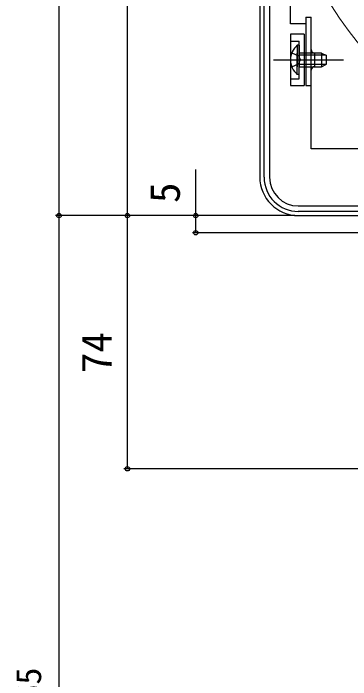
# Model space of a CAD drawing. Units: millimetres, scale not verified. Extents: x -529 to 521, y -782 to 778.
# Drawn here: x -392.7 to -294, y 217.1 to 411.8 of the extents above; entities that cross this region are included whole.
import ezdxf
from ezdxf.enums import TextEntityAlignment as Align

# ---------------------------------------------------------------- set-up
doc = ezdxf.new("R2010")
doc.units = ezdxf.units.MM
doc.header["$LTSCALE"] = 4
for name, color, linetype in [('0-2_YKK_11', 7, 'Continuous'), ('0-5_YKK_13', 4, 'Continuous'), ('0-7_YKK_D', 6, 'Continuous')]:
    doc.layers.add(name, color=color, linetype=linetype)
doc.layers.add('0-4_YKK_12', color=2, linetype='Continuous', lineweight=18)
doc.styles.add('ＭＳ ゴシック', font='')
doc.styles.get('ＭＳ ゴシック').set_extended_font_data('MS Gothic')

msp = doc.modelspace()

# ---------------------------------------------------------------- linework, layer by layer
at = {"layer": '0-2_YKK_11'}
for p, q in [((-319.3, 363.894), (-319.3, 485.4)), ((-317.7, 485.4), (-317.7, 363.894)), ((-270.6, 353.894), (-309.3, 353.894))]:
    msp.add_line(p, q, dxfattribs=at)
msp.add_lwpolyline([(-309.3, 355.494), (-273.3, 355.494), (-273.3, 363.494), (-270.6, 363.494)], dxfattribs=at)
for radius in [10, 8.4]:
    msp.add_arc((-309.3, 363.894), radius, 180.00001, 269.99999, dxfattribs=at)
at = {"layer": '0-4_YKK_12'}
msp.add_circle((-222.6, 460.696), 90, dxfattribs=at)
at = {"layer": '0-5_YKK_13'}
for p, q in [((-320.6, 485.25), (-320.6, 363.996)), ((-307.1, 410.693), (-305.5, 410.693)), ((-307.6, 405.696), (-311.6, 405.696)), ((-311.6, 405.696), (-311.6, 390.696)), ((-307.6, 405.696), (-307.6, 390.696)), ((-311.6, 403.696), (-309.1, 403.696)), ((-309.1, 392.696), (-309.1, 403.696)), ((-309.609, 402.446), (-309.609, 396.196)), ((-309.1, 402.446), (-309.609, 402.446)), ((-309.609, 393.946), (-309.609, 400.196)), ((-302.5, 400.196), (-309.1, 400.196)), ((-309.1, 393.946), (-309.1, 400.196)), ((-301.192, 399.542), (-309.1, 399.542)), ((-304.5, 396.193), (-304.5, 400.193)), ((-302.5, 400.196), (-302.5, 396.196)), ((-302.5, 400.196), (-301.1, 399.496)), ((-301.1, 396.896), (-301.1, 399.496)), ((-316.6, 398.196), (-296.1, 398.196)), ((-301.192, 396.851), (-309.1, 396.851)), ((-302.5, 396.196), (-301.1, 396.896)), ((-309.1, 393.946), (-309.609, 393.946)), ((-311.6, 392.696), (-309.1, 392.696)), ((-311.6, 390.696), (-307.6, 390.696)), ((-309.3, 352.696), (-285.179, 352.696))]:
    msp.add_line(p, q, dxfattribs=at)
for points in [[(-307.1, 408.693), (-311.6, 408.693), (-311.6, 480.925)], [(-307.1, 410.693), (-307.1, 390.693), (-305.5, 390.693)], [(-224.2, 376.493), (-224.2, 377.893), (-273.8, 377.893), (-273.8, 355.893), (-289.3, 355.893), (-289.3, 372.193), (-305.5, 372.193), (-305.5, 410.693)], [(-309.1, 402.446), (-309.1, 396.196), (-302.5, 396.196)], [(-311.196, 400.271), (-309.289, 399.341), (-308.681, 398.196)], [(-311.196, 396.121), (-309.289, 397.051), (-308.681, 398.196)]]:
    msp.add_lwpolyline(points, dxfattribs=at)
for centre, radius, start, end in [((-306.069, 398.196), 5.531, 129.79413, 230.20587), ((-304.5, 401.193), 1, 180, 270), ((-304.5, 395.193), 1, 90, 180), ((-309.3, 363.996), 11.3, 180, 270)]:
    msp.add_arc(centre, radius, start, end, dxfattribs=at)
at = {"layer": '0-7_YKK_D'}
for p, q in [((-379.3, 587.196), (-379.3, 352.696)), ((-359.3, 352.696), (-359.3, 521.196)), ((-310.3, 352.696), (-380.3, 352.696)), ((-379.3, 352.696), (-379.3, 7.696)), ((-310.3, 352.696), (-360.3, 352.696)), ((-310.3, 352.696), (-360.3, 352.696)), ((-359.3, 278.696), (-359.3, 352.696)), ((-310.3, 352.696), (-340.3, 352.696)), ((-101.299, 347.696), (-340.3, 347.696)), ((-223.671, 278.696), (-360.3, 278.696))]:
    msp.add_line(p, q, dxfattribs=at)
msp.add_lwpolyline([(-339.3, 347.696), (-339.3, 352.696), (-339.3, 366.201)], dxfattribs=at)
for centre in [(-379.3, 352.696), (-379.3, 352.696), (-359.3, 352.696), (-359.3, 352.696), (-339.3, 352.696), (-339.3, 347.696), (-359.3, 278.696)]:
    msp.add_circle(centre, 0.637, dxfattribs=at)

# ---------------------------------------------------------------- texts
at = {"layer": '0-7_YKK_D', "style": 'ＭＳ ゴシック'}
for s, height, p in [('5', 8.798, (-341.3, 356.36)), ('74', 8.798, (-361.3, 306.662)), ('シャッターh＝サッシH＋65', 7.331, (-382.323, 100.679))]:
    msp.add_text(s, height=height, rotation=90, dxfattribs=at).set_placement(p, align=Align.BOTTOM_LEFT)

doc.saveas('drawing.dxf')
